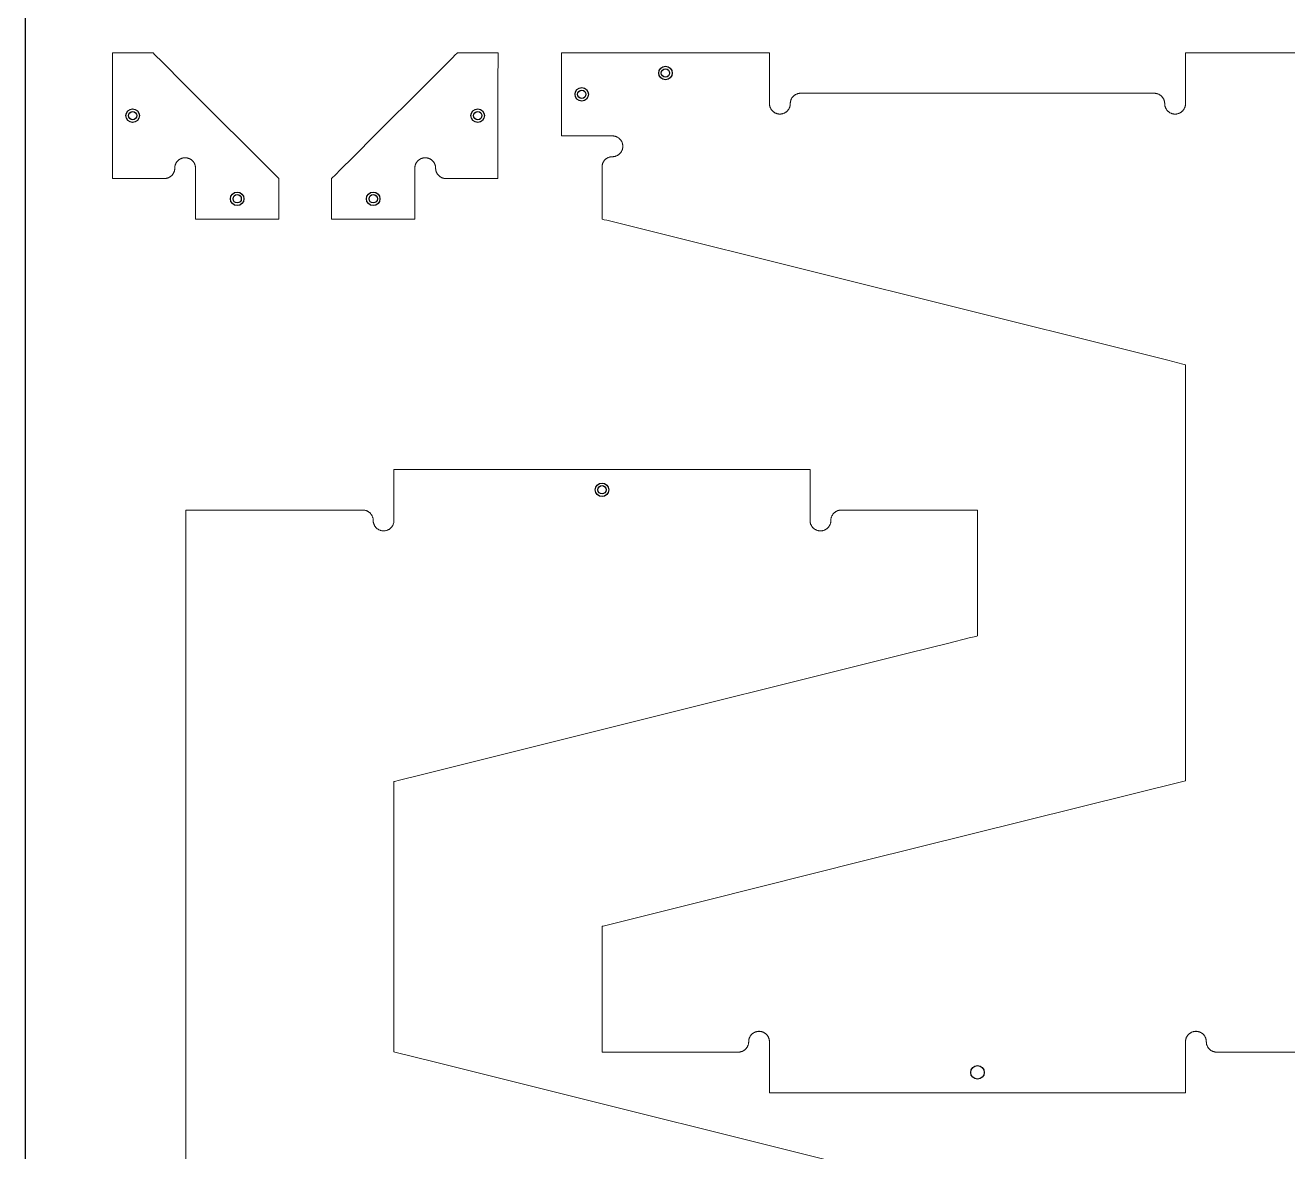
# Model space of a CAD drawing. Header units: inches. Extents: x -48 to 0, y -96 to 0.
# Drawn here: x -48 to -24.11, y -48 to -26.68 of the extents above; entities that cross this region are included whole.
import ezdxf

# ---------------------------------------------------------------- set-up
doc = ezdxf.new("R2010")
doc.units = ezdxf.units.IN
doc.header["$MEASUREMENT"] = 0
for name, color, linetype in [('Holes .25 in. dowel', 3, 'Continuous'), ('Holes no. 8 screw', 3, 'Continuous'), ('Material Border', 250, 'Continuous'), ('Outside Cut', 1, 'Continuous')]:
    doc.layers.add(name, color=color, linetype=linetype)

msp = doc.modelspace()

# ---------------------------------------------------------------- linework, layer by layer
at = {"layer": 'Holes .25 in. dowel'}
for centre in [(-35.883, -27.581), (-37.467, -27.984), (-45.967, -28.388), (-39.436, -28.388), (-43.989, -29.962), (-41.414, -29.962), (-37.084, -35.47), (-29.977, -46.498)]:
    msp.add_circle(centre, 0.128, dxfattribs=at)
at = {"layer": 'Holes no. 8 screw'}
for centre in [(-35.883, -27.581), (-37.467, -27.984), (-45.967, -28.388), (-39.436, -28.388), (-43.989, -29.962), (-41.414, -29.962), (-37.084, -35.47)]:
    msp.add_circle(centre, 0.0787, dxfattribs=at)
at = {"layer": 'Material Border'}
msp.add_lwpolyline([(0, 0), (-48, 0), (-48, -96), (0, -96), (0, 0)], dxfattribs=at)
at = {"layer": 'Outside Cut', "linetype": 'Continuous', "lineweight": 0}
for points in [[(-43.202, -29.579), (-43.202, -30.151), (-43.202, -30.294), (-43.202, -30.33), (-43.202, -30.339), (-43.202, -30.343), (-43.202, -30.345), (-43.202, -30.346), (-43.202, -30.346), (-43.202, -30.346), (-43.202, -30.346), (-43.202, -30.346), (-43.204, -30.346), (-43.241, -30.346), (-43.388, -30.346), (-43.974, -30.346), (-44.561, -30.346), (-44.708, -30.346), (-44.745, -30.346), (-44.763, -30.346), (-44.772, -30.346), (-44.775, -30.346), (-44.776, -30.346), (-44.776, -30.346), (-44.777, -30.346), (-44.777, -30.346), (-44.777, -30.344), (-44.777, -30.308), (-44.777, -30.165), (-44.777, -29.593), (-44.777, -29.584), (-44.777, -29.58), (-44.777, -29.579), (-44.777, -29.579), (-44.777, -29.579), (-44.777, -29.578), (-44.777, -29.578), (-44.777, -29.573), (-44.777, -29.564), (-44.777, -29.546), (-44.777, -29.509), (-44.777, -29.436), (-44.777, -29.399), (-44.777, -29.39), (-44.777, -29.385), (-44.777, -29.383), (-44.777, -29.382), (-44.777, -29.38), (-44.777, -29.375), (-44.777, -29.37), (-44.777, -29.364), (-44.778, -29.359), (-44.779, -29.353), (-44.78, -29.348), (-44.781, -29.342), (-44.782, -29.337), (-44.783, -29.332), (-44.785, -29.326), (-44.786, -29.321), (-44.788, -29.316), (-44.79, -29.31), (-44.792, -29.305), (-44.794, -29.3), (-44.797, -29.295), (-44.799, -29.29), (-44.802, -29.285), (-44.805, -29.28), (-44.808, -29.276), (-44.811, -29.271), (-44.814, -29.267), (-44.817, -29.262), (-44.82, -29.258), (-44.824, -29.254), (-44.827, -29.25), (-44.831, -29.246), (-44.835, -29.242), (-44.839, -29.238), (-44.843, -29.234), (-44.847, -29.231), (-44.851, -29.227), (-44.855, -29.224), (-44.86, -29.221), (-44.864, -29.218), (-44.869, -29.215), (-44.874, -29.212), (-44.879, -29.209), (-44.884, -29.207), (-44.889, -29.204), (-44.894, -29.202), (-44.899, -29.2), (-44.904, -29.198), (-44.909, -29.196), (-44.914, -29.194), (-44.92, -29.192), (-44.925, -29.191), (-44.931, -29.19), (-44.936, -29.188), (-44.941, -29.188), (-44.947, -29.187), (-44.952, -29.186), (-44.958, -29.186), (-44.963, -29.185), (-44.969, -29.185), (-44.974, -29.185), (-44.979, -29.185), (-44.984, -29.185), (-44.989, -29.186), (-44.994, -29.186), (-44.999, -29.187), (-45.004, -29.187), (-45.01, -29.188), (-45.015, -29.189), (-45.02, -29.19), (-45.025, -29.192), (-45.03, -29.193), (-45.036, -29.195), (-45.041, -29.197), (-45.046, -29.199), (-45.051, -29.201), (-45.056, -29.203), (-45.061, -29.206), (-45.066, -29.208), (-45.071, -29.211), (-45.076, -29.214), (-45.081, -29.217), (-45.086, -29.22), (-45.091, -29.224), (-45.095, -29.227), (-45.1, -29.231), (-45.104, -29.235), (-45.108, -29.239), (-45.113, -29.243), (-45.117, -29.247), (-45.121, -29.251), (-45.124, -29.255), (-45.128, -29.26), (-45.132, -29.264), (-45.135, -29.269), (-45.138, -29.274), (-45.141, -29.279), (-45.144, -29.284), (-45.147, -29.289), (-45.149, -29.294), (-45.152, -29.299), (-45.154, -29.304), (-45.156, -29.309), (-45.158, -29.314), (-45.16, -29.319), (-45.162, -29.325), (-45.163, -29.33), (-45.165, -29.335), (-45.166, -29.34), (-45.167, -29.346), (-45.168, -29.351), (-45.169, -29.356), (-45.169, -29.361), (-45.17, -29.366), (-45.17, -29.371), (-45.17, -29.376), (-45.17, -29.381), (-45.17, -29.386), (-45.17, -29.391), (-45.171, -29.396), (-45.171, -29.401), (-45.172, -29.407), (-45.173, -29.412), (-45.173, -29.417), (-45.174, -29.422), (-45.176, -29.427), (-45.177, -29.433), (-45.178, -29.438), (-45.18, -29.443), (-45.182, -29.448), (-45.184, -29.454), (-45.186, -29.459), (-45.188, -29.464), (-45.191, -29.469), (-45.193, -29.474), (-45.196, -29.479), (-45.199, -29.484), (-45.202, -29.489), (-45.205, -29.493), (-45.208, -29.498), (-45.212, -29.503), (-45.216, -29.507), (-45.219, -29.512), (-45.223, -29.516), (-45.227, -29.52), (-45.231, -29.524), (-45.236, -29.528), (-45.24, -29.532), (-45.244, -29.536), (-45.249, -29.539), (-45.254, -29.543), (-45.258, -29.546), (-45.263, -29.549), (-45.268, -29.552), (-45.273, -29.555), (-45.278, -29.557), (-45.283, -29.56), (-45.288, -29.562), (-45.293, -29.564), (-45.299, -29.566), (-45.304, -29.568), (-45.309, -29.57), (-45.314, -29.571), (-45.32, -29.573), (-45.325, -29.574), (-45.33, -29.575), (-45.335, -29.576), (-45.34, -29.577), (-45.346, -29.577), (-45.351, -29.578), (-45.356, -29.578), (-45.361, -29.578), (-45.366, -29.579), (-45.367, -29.579), (-45.367, -29.579), (-45.367, -29.579), (-45.368, -29.579), (-45.37, -29.579), (-45.372, -29.579), (-45.384, -29.579), (-45.407, -29.579), (-45.453, -29.579), (-45.636, -29.579), (-46.003, -29.579), (-46.186, -29.579), (-46.278, -29.579), (-46.324, -29.579), (-46.347, -29.579), (-46.35, -29.579), (-46.351, -29.579), (-46.351, -29.579), (-46.351, -29.579), (-46.351, -29.578), (-46.351, -29.578), (-46.351, -29.576), (-46.351, -29.562), (-46.351, -29.534), (-46.351, -27.759), (-46.351, -27.315), (-46.351, -27.204), (-46.351, -27.197), (-46.351, -27.197), (-46.351, -27.197), (-46.351, -27.197), (-46.35, -27.197), (-46.349, -27.197), (-46.345, -27.197), (-46.336, -27.197), (-46.318, -27.197), (-46.246, -27.197), (-45.96, -27.197), (-45.674, -27.197), (-45.603, -27.197), (-45.585, -27.197), (-45.584, -27.197), (-45.584, -27.197), (-45.583, -27.197), (-45.583, -27.197), (-45.582, -27.198), (-45.58, -27.2), (-45.573, -27.207), (-45.56, -27.221), (-45.532, -27.248), (-45.421, -27.359), (-44.977, -27.803), (-43.202, -29.579)], [(-40.627, -29.579), (-40.627, -29.432), (-40.627, -29.395), (-40.627, -29.386), (-40.627, -29.381), (-40.627, -29.376), (-40.627, -29.371), (-40.626, -29.365), (-40.626, -29.36), (-40.625, -29.354), (-40.624, -29.349), (-40.623, -29.343), (-40.622, -29.338), (-40.621, -29.333), (-40.619, -29.327), (-40.618, -29.322), (-40.616, -29.317), (-40.614, -29.311), (-40.612, -29.306), (-40.61, -29.301), (-40.607, -29.296), (-40.605, -29.291), (-40.602, -29.286), (-40.599, -29.281), (-40.597, -29.277), (-40.594, -29.272), (-40.59, -29.268), (-40.587, -29.263), (-40.584, -29.259), (-40.58, -29.255), (-40.577, -29.25), (-40.573, -29.246), (-40.569, -29.243), (-40.566, -29.239), (-40.562, -29.235), (-40.557, -29.232), (-40.553, -29.228), (-40.549, -29.225), (-40.544, -29.222), (-40.54, -29.218), (-40.535, -29.215), (-40.531, -29.212), (-40.526, -29.21), (-40.521, -29.207), (-40.516, -29.205), (-40.511, -29.202), (-40.506, -29.2), (-40.501, -29.198), (-40.495, -29.196), (-40.49, -29.194), (-40.485, -29.193), (-40.479, -29.191), (-40.474, -29.19), (-40.469, -29.189), (-40.463, -29.188), (-40.458, -29.187), (-40.452, -29.186), (-40.447, -29.186), (-40.441, -29.185), (-40.436, -29.185), (-40.431, -29.185), (-40.426, -29.185), (-40.421, -29.185), (-40.416, -29.185), (-40.41, -29.186), (-40.405, -29.186), (-40.4, -29.187), (-40.395, -29.188), (-40.39, -29.189), (-40.385, -29.19), (-40.379, -29.192), (-40.374, -29.193), (-40.369, -29.195), (-40.364, -29.196), (-40.358, -29.198), (-40.353, -29.201), (-40.348, -29.203), (-40.343, -29.205), (-40.338, -29.208), (-40.333, -29.21), (-40.328, -29.213), (-40.323, -29.216), (-40.318, -29.22), (-40.314, -29.223), (-40.309, -29.226), (-40.305, -29.23), (-40.3, -29.234), (-40.296, -29.238), (-40.292, -29.242), (-40.288, -29.246), (-40.284, -29.25), (-40.28, -29.255), (-40.276, -29.259), (-40.273, -29.264), (-40.269, -29.268), (-40.266, -29.273), (-40.263, -29.278), (-40.26, -29.283), (-40.257, -29.288), (-40.255, -29.293), (-40.252, -29.298), (-40.25, -29.303), (-40.248, -29.308), (-40.246, -29.313), (-40.244, -29.318), (-40.242, -29.324), (-40.24, -29.329), (-40.239, -29.334), (-40.238, -29.339), (-40.237, -29.345), (-40.236, -29.35), (-40.235, -29.355), (-40.234, -29.36), (-40.234, -29.365), (-40.234, -29.37), (-40.233, -29.375), (-40.233, -29.385), (-40.233, -29.39), (-40.233, -29.395), (-40.232, -29.4), (-40.232, -29.406), (-40.231, -29.411), (-40.23, -29.416), (-40.229, -29.421), (-40.228, -29.426), (-40.227, -29.432), (-40.225, -29.437), (-40.224, -29.442), (-40.222, -29.447), (-40.22, -29.452), (-40.218, -29.458), (-40.216, -29.463), (-40.213, -29.468), (-40.211, -29.473), (-40.208, -29.478), (-40.205, -29.483), (-40.202, -29.488), (-40.199, -29.493), (-40.196, -29.497), (-40.192, -29.502), (-40.189, -29.506), (-40.185, -29.511), (-40.181, -29.515), (-40.177, -29.519), (-40.173, -29.523), (-40.169, -29.527), (-40.164, -29.531), (-40.16, -29.535), (-40.155, -29.539), (-40.151, -29.542), (-40.146, -29.545), (-40.141, -29.548), (-40.136, -29.551), (-40.131, -29.554), (-40.126, -29.557), (-40.121, -29.559), (-40.116, -29.562), (-40.111, -29.564), (-40.106, -29.566), (-40.101, -29.568), (-40.095, -29.57), (-40.09, -29.571), (-40.085, -29.573), (-40.08, -29.574), (-40.075, -29.575), (-40.069, -29.576), (-40.064, -29.577), (-40.059, -29.577), (-40.054, -29.578), (-40.049, -29.578), (-40.044, -29.578), (-40.039, -29.579), (-40.037, -29.579), (-40.037, -29.579), (-40.037, -29.579), (-40.036, -29.579), (-40.036, -29.579), (-40.036, -29.579), (-40.036, -29.579), (-40.024, -29.579), (-39.933, -29.579), (-39.75, -29.579), (-39.385, -29.579), (-39.203, -29.579), (-39.111, -29.579), (-39.066, -29.579), (-39.06, -29.579), (-39.057, -29.579), (-39.057, -29.579), (-39.057, -29.579), (-39.057, -29.578), (-39.057, -29.576), (-39.057, -29.573), (-39.057, -29.545), (-39.057, -29.49), (-39.053, -27.714), (-39.052, -27.271), (-39.052, -27.215), (-39.052, -27.201), (-39.052, -27.198), (-39.052, -27.197), (-39.052, -27.197), (-39.052, -27.197), (-39.052, -27.197), (-39.053, -27.197), (-39.055, -27.197), (-39.064, -27.197), (-39.1, -27.197), (-39.171, -27.197), (-39.457, -27.197), (-39.744, -27.197), (-39.815, -27.197), (-39.82, -27.197), (-39.82, -27.197), (-39.821, -27.198), (-39.822, -27.199), (-39.826, -27.203), (-39.833, -27.21), (-39.861, -27.237), (-39.916, -27.293), (-40.027, -27.404), (-40.471, -27.848), (-41.359, -28.735), (-41.802, -29.179), (-42.024, -29.401), (-42.135, -29.512), (-42.191, -29.568), (-42.198, -29.574), (-42.201, -29.578), (-42.202, -29.578), (-42.202, -29.579), (-42.202, -29.579), (-42.202, -29.579), (-42.202, -29.58), (-42.202, -29.584), (-42.202, -29.593), (-42.202, -30.165), (-42.202, -30.308), (-42.202, -30.344), (-42.202, -30.346), (-42.202, -30.346), (-42.201, -30.346), (-42.201, -30.346), (-42.2, -30.346), (-42.197, -30.346), (-42.188, -30.346), (-42.17, -30.346), (-42.133, -30.346), (-41.987, -30.346), (-41.4, -30.346), (-40.813, -30.346), (-40.666, -30.346), (-40.629, -30.346), (-40.627, -30.346), (-40.627, -30.346), (-40.627, -30.346), (-40.627, -30.346), (-40.627, -30.346), (-40.627, -30.345), (-40.627, -30.343), (-40.627, -30.339), (-40.627, -30.33), (-40.627, -30.294), (-40.627, -30.151), (-40.627, -29.579)]]:
    msp.add_lwpolyline(points, close=True, dxfattribs=at)
for points in [[(-21.824, -46.114), (-24.974, -46.114), (-25.367, -46.114), (-25.417, -46.114), (-25.441, -46.114), (-25.447, -46.114), (-25.449, -46.114), (-25.45, -46.114), (-25.45, -46.114), (-25.45, -46.114), (-25.45, -46.114), (-25.454, -46.114), (-25.461, -46.114), (-25.469, -46.113), (-25.477, -46.112), (-25.484, -46.111), (-25.492, -46.109), (-25.5, -46.108), (-25.507, -46.105), (-25.515, -46.103), (-25.523, -46.1), (-25.53, -46.097), (-25.538, -46.093), (-25.545, -46.089), (-25.552, -46.085), (-25.56, -46.081), (-25.566, -46.076), (-25.573, -46.07), (-25.58, -46.065), (-25.586, -46.059), (-25.592, -46.053), (-25.598, -46.047), (-25.603, -46.04), (-25.609, -46.033), (-25.613, -46.027), (-25.618, -46.019), (-25.622, -46.012), (-25.626, -46.005), (-25.63, -45.997), (-25.633, -45.99), (-25.636, -45.982), (-25.638, -45.974), (-25.64, -45.967), (-25.642, -45.959), (-25.644, -45.951), (-25.645, -45.944), (-25.646, -45.936), (-25.646, -45.928), (-25.647, -45.921), (-25.647, -45.914), (-25.647, -45.906), (-25.647, -45.899), (-25.648, -45.891), (-25.649, -45.884), (-25.651, -45.876), (-25.653, -45.868), (-25.655, -45.86), (-25.657, -45.853), (-25.66, -45.845), (-25.663, -45.837), (-25.667, -45.83), (-25.671, -45.823), (-25.675, -45.815), (-25.68, -45.808), (-25.684, -45.801), (-25.69, -45.794), (-25.695, -45.788), (-25.701, -45.781), (-25.707, -45.775), (-25.713, -45.77), (-25.72, -45.764), (-25.726, -45.759), (-25.733, -45.754), (-25.74, -45.749), (-25.748, -45.745), (-25.755, -45.741), (-25.763, -45.738), (-25.77, -45.734), (-25.778, -45.732), (-25.786, -45.729), (-25.793, -45.727), (-25.801, -45.725), (-25.809, -45.723), (-25.816, -45.722), (-25.824, -45.721), (-25.831, -45.721), (-25.839, -45.72), (-25.843, -45.72), (-25.846, -45.72), (-25.854, -45.721), (-25.862, -45.721), (-25.87, -45.722), (-25.878, -45.723), (-25.886, -45.725), (-25.894, -45.727), (-25.902, -45.729), (-25.91, -45.732), (-25.918, -45.735), (-25.925, -45.738), (-25.933, -45.742), (-25.94, -45.746), (-25.947, -45.75), (-25.954, -45.754), (-25.96, -45.759), (-25.967, -45.764), (-25.973, -45.769), (-25.979, -45.774), (-25.984, -45.78), (-25.99, -45.786), (-25.995, -45.792), (-26, -45.798), (-26.005, -45.805), (-26.009, -45.811), (-26.014, -45.818), (-26.018, -45.825), (-26.021, -45.833), (-26.025, -45.84), (-26.028, -45.848), (-26.03, -45.856), (-26.033, -45.864), (-26.035, -45.871), (-26.037, -45.879), (-26.038, -45.887), (-26.039, -45.895), (-26.04, -45.903), (-26.04, -45.911), (-26.04, -45.915), (-26.04, -45.917), (-26.04, -45.919), (-26.04, -45.926), (-26.04, -45.939), (-26.04, -45.993), (-26.04, -46.102), (-26.04, -46.108), (-26.04, -46.112), (-26.04, -46.113), (-26.04, -46.114), (-26.04, -46.114), (-26.04, -46.115), (-26.04, -46.118), (-26.04, -46.171), (-26.04, -46.276), (-26.04, -46.487), (-26.04, -46.698), (-26.04, -46.803), (-26.04, -46.856), (-26.04, -46.869), (-26.04, -46.876), (-26.04, -46.879), (-26.04, -46.881), (-26.04, -46.881), (-26.04, -46.882), (-26.04, -46.882), (-26.04, -46.882), (-26.04, -46.882), (-26.049, -46.882), (-26.319, -46.882), (-30.646, -46.882), (-32.809, -46.882), (-33.89, -46.882), (-33.907, -46.882), (-33.911, -46.882), (-33.914, -46.882), (-33.914, -46.882), (-33.914, -46.882), (-33.914, -46.882), (-33.914, -46.881), (-33.914, -46.877), (-33.914, -46.871), (-33.914, -46.858), (-33.914, -46.831), (-33.914, -46.779), (-33.914, -46.357), (-33.914, -46.146), (-33.914, -46.12), (-33.914, -46.116), (-33.914, -46.115), (-33.914, -46.114), (-33.914, -46.114), (-33.914, -46.114), (-33.914, -46.112), (-33.914, -46.109), (-33.914, -46.095), (-33.914, -46.068), (-33.914, -45.96), (-33.914, -45.933), (-33.914, -45.919), (-33.914, -45.918), (-33.914, -45.916), (-33.914, -45.912), (-33.915, -45.904), (-33.915, -45.896), (-33.917, -45.888), (-33.918, -45.88), (-33.92, -45.872), (-33.922, -45.864), (-33.924, -45.856), (-33.927, -45.848), (-33.93, -45.841), (-33.933, -45.833), (-33.937, -45.826), (-33.941, -45.819), (-33.945, -45.812), (-33.949, -45.805), (-33.954, -45.798), (-33.959, -45.792), (-33.964, -45.786), (-33.97, -45.78), (-33.975, -45.775), (-33.981, -45.769), (-33.988, -45.764), (-33.994, -45.759), (-34.001, -45.754), (-34.007, -45.75), (-34.014, -45.746), (-34.022, -45.742), (-34.029, -45.738), (-34.037, -45.735), (-34.044, -45.732), (-34.052, -45.729), (-34.06, -45.727), (-34.068, -45.725), (-34.076, -45.724), (-34.084, -45.722), (-34.092, -45.721), (-34.1, -45.721), (-34.108, -45.72), (-34.112, -45.72), (-34.115, -45.72), (-34.123, -45.721), (-34.13, -45.721), (-34.138, -45.722), (-34.145, -45.723), (-34.153, -45.725), (-34.161, -45.727), (-34.169, -45.729), (-34.176, -45.731), (-34.184, -45.734), (-34.192, -45.737), (-34.199, -45.741), (-34.206, -45.745), (-34.214, -45.749), (-34.221, -45.754), (-34.228, -45.759), (-34.235, -45.764), (-34.241, -45.769), (-34.247, -45.775), (-34.253, -45.781), (-34.259, -45.787), (-34.265, -45.794), (-34.27, -45.801), (-34.275, -45.808), (-34.279, -45.815), (-34.284, -45.822), (-34.287, -45.83), (-34.291, -45.837), (-34.294, -45.845), (-34.297, -45.852), (-34.3, -45.86), (-34.302, -45.868), (-34.304, -45.875), (-34.305, -45.883), (-34.306, -45.891), (-34.307, -45.898), (-34.308, -45.906), (-34.308, -45.913), (-34.308, -45.921), (-34.308, -45.928), (-34.309, -45.935), (-34.31, -45.943), (-34.311, -45.951), (-34.312, -45.958), (-34.314, -45.966), (-34.316, -45.974), (-34.319, -45.982), (-34.322, -45.989), (-34.325, -45.997), (-34.328, -46.004), (-34.332, -46.012), (-34.336, -46.019), (-34.341, -46.026), (-34.346, -46.033), (-34.351, -46.04), (-34.356, -46.046), (-34.362, -46.053), (-34.368, -46.059), (-34.374, -46.065), (-34.381, -46.07), (-34.388, -46.075), (-34.395, -46.08), (-34.402, -46.085), (-34.409, -46.089), (-34.416, -46.093), (-34.424, -46.097), (-34.432, -46.1), (-34.439, -46.103), (-34.447, -46.105), (-34.455, -46.108), (-34.462, -46.109), (-34.47, -46.111), (-34.478, -46.112), (-34.485, -46.113), (-34.493, -46.114), (-34.5, -46.114), (-34.504, -46.114), (-34.505, -46.114), (-34.505, -46.114), (-34.505, -46.114), (-34.505, -46.114), (-34.506, -46.114), (-34.509, -46.114), (-34.515, -46.114), (-34.537, -46.114), (-34.625, -46.114), (-34.803, -46.114), (-35.157, -46.114), (-36.574, -46.114), (-36.928, -46.114), (-37.016, -46.114), (-37.061, -46.114), (-37.083, -46.114), (-37.083, -46.114), (-37.084, -46.113), (-37.084, -46.112), (-37.084, -46.11), (-37.084, -46.105), (-37.084, -46.094), (-37.084, -45.931), (-37.084, -45.276), (-37.084, -43.968), (-37.084, -43.804), (-37.084, -43.763), (-37.084, -43.743), (-37.084, -43.733), (-37.084, -43.732), (-37.083, -43.732), (-37.082, -43.732), (-37.079, -43.731), (-37.073, -43.73), (-37.062, -43.727), (-37.038, -43.721), (-36.659, -43.626), (-35.142, -43.248), (-32.108, -42.49), (-26.04, -40.976), (-26.04, -40.976), (-26.04, -36.65), (-26.04, -34.487), (-26.04, -33.405), (-26.04, -33.135), (-26.04, -33.118), (-26.04, -33.109), (-26.04, -33.105), (-26.04, -33.103), (-26.04, -33.103), (-26.041, -33.102), (-26.042, -33.102), (-26.089, -33.09), (-26.184, -33.066), (-26.374, -33.019), (-27.132, -32.83), (-33.2, -31.315), (-36.234, -30.558), (-36.992, -30.369), (-37.04, -30.357), (-37.063, -30.351), (-37.075, -30.348), (-37.081, -30.347), (-37.083, -30.347), (-37.083, -30.346), (-37.084, -30.346), (-37.084, -30.346), (-37.084, -30.338), (-37.084, -30.321), (-37.084, -30.287), (-37.084, -30.152), (-37.084, -29.611), (-37.084, -29.476), (-37.084, -29.408), (-37.084, -29.374), (-37.084, -29.366), (-37.084, -29.364), (-37.084, -29.363), (-37.084, -29.362), (-37.084, -29.362), (-37.084, -29.361), (-37.084, -29.357), (-37.083, -29.35), (-37.083, -29.342), (-37.082, -29.335), (-37.08, -29.327), (-37.079, -29.32), (-37.077, -29.312), (-37.075, -29.304), (-37.072, -29.296), (-37.069, -29.289), (-37.066, -29.281), (-37.063, -29.274), (-37.059, -29.266), (-37.054, -29.259), (-37.05, -29.252), (-37.045, -29.245), (-37.04, -29.238), (-37.034, -29.232), (-37.028, -29.225), (-37.022, -29.219), (-37.016, -29.214), (-37.009, -29.208), (-37.003, -29.203), (-36.996, -29.198), (-36.989, -29.194), (-36.981, -29.189), (-36.974, -29.186), (-36.966, -29.182), (-36.959, -29.179), (-36.951, -29.176), (-36.943, -29.174), (-36.936, -29.171), (-36.928, -29.17), (-36.92, -29.168), (-36.913, -29.167), (-36.905, -29.166), (-36.898, -29.166), (-36.89, -29.165), (-36.883, -29.165), (-36.875, -29.165), (-36.868, -29.164), (-36.86, -29.163), (-36.853, -29.162), (-36.845, -29.161), (-36.837, -29.159), (-36.83, -29.157), (-36.822, -29.154), (-36.814, -29.151), (-36.807, -29.148), (-36.799, -29.145), (-36.792, -29.141), (-36.784, -29.137), (-36.777, -29.132), (-36.77, -29.127), (-36.764, -29.122), (-36.757, -29.116), (-36.751, -29.111), (-36.745, -29.105), (-36.739, -29.098), (-36.733, -29.092), (-36.728, -29.085), (-36.723, -29.078), (-36.719, -29.071), (-36.714, -29.064), (-36.711, -29.056), (-36.707, -29.049), (-36.704, -29.041), (-36.701, -29.033), (-36.698, -29.026), (-36.696, -29.018), (-36.694, -29.01), (-36.693, -29.003), (-36.692, -28.995), (-36.691, -28.987), (-36.69, -28.98), (-36.69, -28.973), (-36.69, -28.969), (-36.69, -28.965), (-36.69, -28.957), (-36.691, -28.949), (-36.692, -28.941), (-36.693, -28.933), (-36.695, -28.925), (-36.697, -28.917), (-36.699, -28.909), (-36.702, -28.901), (-36.705, -28.894), (-36.708, -28.886), (-36.711, -28.879), (-36.715, -28.872), (-36.719, -28.865), (-36.724, -28.858), (-36.729, -28.851), (-36.734, -28.845), (-36.739, -28.839), (-36.744, -28.833), (-36.75, -28.827), (-36.756, -28.822), (-36.762, -28.816), (-36.768, -28.811), (-36.775, -28.807), (-36.781, -28.802), (-36.788, -28.798), (-36.795, -28.794), (-36.803, -28.79), (-36.81, -28.787), (-36.818, -28.784), (-36.826, -28.781), (-36.834, -28.779), (-36.841, -28.777), (-36.849, -28.775), (-36.857, -28.774), (-36.865, -28.773), (-36.873, -28.772), (-36.881, -28.772), (-36.885, -28.772), (-36.887, -28.772), (-36.889, -28.772), (-36.902, -28.772), (-36.93, -28.772), (-37.038, -28.772), (-37.065, -28.772), (-37.078, -28.772), (-37.082, -28.772), (-37.083, -28.772), (-37.084, -28.772), (-37.084, -28.772), (-37.084, -28.772), (-37.086, -28.772), (-37.089, -28.772), (-37.115, -28.772), (-37.326, -28.772), (-37.748, -28.772), (-37.801, -28.772), (-37.827, -28.772), (-37.84, -28.772), (-37.847, -28.772), (-37.85, -28.772), (-37.851, -28.772), (-37.851, -28.771), (-37.851, -28.771), (-37.851, -28.77), (-37.851, -28.767), (-37.851, -28.55), (-37.851, -28.118), (-37.851, -27.253), (-37.851, -27.198), (-37.851, -27.197), (-37.847, -27.197), (-37.839, -27.197), (-37.822, -27.197), (-37.788, -27.197), (-37.72, -27.197), (-37.45, -27.197), (-36.909, -27.197), (-35.828, -27.197), (-34.746, -27.197), (-34.205, -27.197), (-33.935, -27.197), (-33.918, -27.197), (-33.916, -27.197), (-33.915, -27.197), (-33.914, -27.197), (-33.914, -27.197), (-33.914, -27.198), (-33.914, -27.199), (-33.914, -27.206), (-33.914, -27.219), (-33.914, -27.245), (-33.914, -27.667), (-33.914, -27.878), (-33.914, -27.931), (-33.914, -27.957), (-33.914, -27.964), (-33.914, -27.964), (-33.914, -27.964), (-33.914, -27.965), (-33.914, -27.965), (-33.914, -27.966), (-33.914, -27.969), (-33.914, -27.996), (-33.914, -28.105), (-33.914, -28.159), (-33.914, -28.162), (-33.914, -28.166), (-33.914, -28.173), (-33.913, -28.181), (-33.912, -28.188), (-33.911, -28.196), (-33.91, -28.204), (-33.908, -28.211), (-33.906, -28.219), (-33.903, -28.227), (-33.9, -28.234), (-33.897, -28.242), (-33.893, -28.249), (-33.89, -28.257), (-33.885, -28.264), (-33.881, -28.271), (-33.876, -28.278), (-33.871, -28.285), (-33.865, -28.291), (-33.859, -28.298), (-33.853, -28.304), (-33.847, -28.31), (-33.84, -28.315), (-33.834, -28.32), (-33.827, -28.325), (-33.82, -28.33), (-33.812, -28.334), (-33.805, -28.338), (-33.797, -28.341), (-33.79, -28.344), (-33.782, -28.347), (-33.774, -28.35), (-33.767, -28.352), (-33.759, -28.354), (-33.751, -28.355), (-33.744, -28.356), (-33.736, -28.357), (-33.729, -28.358), (-33.721, -28.358), (-33.714, -28.358), (-33.706, -28.358), (-33.699, -28.357), (-33.691, -28.356), (-33.684, -28.355), (-33.676, -28.354), (-33.668, -28.352), (-33.661, -28.35), (-33.653, -28.347), (-33.645, -28.344), (-33.638, -28.341), (-33.63, -28.338), (-33.623, -28.334), (-33.615, -28.33), (-33.608, -28.325), (-33.601, -28.32), (-33.594, -28.315), (-33.588, -28.31), (-33.582, -28.304), (-33.576, -28.298), (-33.57, -28.291), (-33.564, -28.285), (-33.559, -28.278), (-33.554, -28.271), (-33.55, -28.264), (-33.545, -28.257), (-33.541, -28.249), (-33.538, -28.242), (-33.535, -28.234), (-33.532, -28.227), (-33.529, -28.219), (-33.527, -28.211), (-33.525, -28.204), (-33.524, -28.196), (-33.522, -28.188), (-33.522, -28.181), (-33.521, -28.173), (-33.521, -28.166), (-33.52, -28.151), (-33.52, -28.143), (-33.519, -28.136), (-33.518, -28.128), (-33.516, -28.121), (-33.515, -28.113), (-33.512, -28.105), (-33.51, -28.097), (-33.507, -28.09), (-33.504, -28.082), (-33.501, -28.075), (-33.497, -28.067), (-33.493, -28.06), (-33.488, -28.053), (-33.483, -28.046), (-33.478, -28.039), (-33.473, -28.032), (-33.467, -28.026), (-33.461, -28.02), (-33.455, -28.014), (-33.448, -28.009), (-33.441, -28.003), (-33.434, -27.998), (-33.427, -27.994), (-33.42, -27.99), (-33.413, -27.986), (-33.405, -27.982), (-33.398, -27.979), (-33.39, -27.976), (-33.382, -27.973), (-33.375, -27.971), (-33.367, -27.969), (-33.359, -27.968), (-33.351, -27.966), (-33.344, -27.965), (-33.336, -27.965), (-33.329, -27.964), (-33.325, -27.964), (-33.324, -27.964), (-33.324, -27.964), (-33.324, -27.964), (-33.32, -27.964), (-33.313, -27.964), (-33.256, -27.964), (-33.026, -27.964), (-32.106, -27.964), (-28.429, -27.964), (-27.51, -27.964), (-27.05, -27.964), (-26.82, -27.964), (-26.705, -27.964), (-26.648, -27.964), (-26.633, -27.964), (-26.632, -27.964), (-26.631, -27.964), (-26.631, -27.964), (-26.631, -27.964), (-26.63, -27.964), (-26.63, -27.964), (-26.622, -27.965), (-26.615, -27.965), (-26.607, -27.966), (-26.6, -27.967), (-26.592, -27.968), (-26.584, -27.97), (-26.576, -27.972), (-26.569, -27.974), (-26.561, -27.977), (-26.553, -27.98), (-26.546, -27.984), (-26.538, -27.987), (-26.531, -27.992), (-26.524, -27.996), (-26.517, -28.001), (-26.51, -28.006), (-26.503, -28.011), (-26.497, -28.017), (-26.491, -28.023), (-26.485, -28.029), (-26.479, -28.035), (-26.474, -28.042), (-26.469, -28.049), (-26.464, -28.056), (-26.46, -28.063), (-26.456, -28.071), (-26.452, -28.078), (-26.449, -28.086), (-26.446, -28.093), (-26.443, -28.101), (-26.441, -28.109), (-26.439, -28.116), (-26.438, -28.124), (-26.436, -28.132), (-26.435, -28.139), (-26.435, -28.147), (-26.434, -28.154), (-26.434, -28.162), (-26.434, -28.169), (-26.433, -28.177), (-26.433, -28.184), (-26.432, -28.192), (-26.43, -28.199), (-26.429, -28.207), (-26.427, -28.215), (-26.424, -28.223), (-26.422, -28.23), (-26.418, -28.238), (-26.415, -28.245), (-26.411, -28.253), (-26.407, -28.26), (-26.403, -28.267), (-26.398, -28.274), (-26.393, -28.281), (-26.388, -28.288), (-26.382, -28.294), (-26.376, -28.301), (-26.37, -28.307), (-26.364, -28.312), (-26.357, -28.317), (-26.35, -28.323), (-26.343, -28.327), (-26.336, -28.332), (-26.328, -28.336), (-26.321, -28.339), (-26.313, -28.343), (-26.306, -28.346), (-26.298, -28.348), (-26.29, -28.351), (-26.283, -28.353), (-26.275, -28.354), (-26.267, -28.356), (-26.26, -28.357), (-26.252, -28.358), (-26.245, -28.358), (-26.237, -28.358), (-26.229, -28.358), (-26.221, -28.357), (-26.213, -28.357), (-26.205, -28.356), (-26.197, -28.354), (-26.189, -28.352), (-26.182, -28.35), (-26.174, -28.348), (-26.166, -28.345), (-26.158, -28.342), (-26.151, -28.338), (-26.144, -28.335), (-26.137, -28.33), (-26.13, -28.326), (-26.123, -28.322), (-26.116, -28.317), (-26.11, -28.312), (-26.104, -28.306), (-26.098, -28.301), (-26.093, -28.295), (-26.088, -28.289), (-26.082, -28.283), (-26.078, -28.277), (-26.073, -28.27), (-26.069, -28.263), (-26.065, -28.256), (-26.061, -28.249), (-26.057, -28.241), (-26.054, -28.234), (-26.051, -28.226), (-26.049, -28.218), (-26.046, -28.21), (-26.045, -28.202), (-26.043, -28.194), (-26.042, -28.186), (-26.041, -28.178), (-26.041, -28.17), (-26.04, -28.162), (-26.04, -28.16), (-26.04, -28.159), (-26.04, -28.155), (-26.04, -28.149), (-26.04, -28.122), (-26.04, -28.013), (-26.04, -27.986), (-26.04, -27.973), (-26.04, -27.966), (-26.04, -27.964), (-26.04, -27.958), (-26.04, -27.945), (-26.04, -27.734), (-26.04, -27.312), (-26.04, -27.207), (-26.04, -27.2), (-26.04, -27.198), (-26.04, -27.197), (-26.04, -27.197), (-26.04, -27.197), (-26.04, -27.197), (-26.04, -27.197), (-26.04, -27.197), (-25.967, -27.197), (-25.676, -27.197), (-25.095, -27.197), (-23.932, -27.197)], [(-44.958, -49.783), (-44.958, -41.196), (-44.958, -36.902), (-44.958, -36.365), (-44.958, -36.097), (-44.958, -35.963), (-44.958, -35.896), (-44.958, -35.862), (-44.958, -35.854), (-44.958, -35.854), (-44.957, -35.854), (-44.957, -35.854), (-44.957, -35.854), (-44.956, -35.854), (-44.952, -35.854), (-44.719, -35.854), (-44.252, -35.854), (-42.385, -35.854), (-41.919, -35.854), (-41.685, -35.854), (-41.627, -35.854), (-41.612, -35.854), (-41.612, -35.854), (-41.611, -35.854), (-41.611, -35.854), (-41.611, -35.854), (-41.611, -35.854), (-41.611, -35.854), (-41.61, -35.854), (-41.608, -35.854), (-41.601, -35.854), (-41.593, -35.855), (-41.586, -35.855), (-41.578, -35.857), (-41.57, -35.858), (-41.562, -35.86), (-41.554, -35.862), (-41.547, -35.865), (-41.539, -35.868), (-41.531, -35.871), (-41.524, -35.874), (-41.516, -35.878), (-41.509, -35.883), (-41.501, -35.887), (-41.494, -35.892), (-41.487, -35.897), (-41.481, -35.903), (-41.474, -35.909), (-41.468, -35.915), (-41.463, -35.922), (-41.457, -35.928), (-41.452, -35.935), (-41.447, -35.942), (-41.442, -35.949), (-41.438, -35.957), (-41.434, -35.964), (-41.431, -35.972), (-41.427, -35.98), (-41.425, -35.988), (-41.422, -35.995), (-41.42, -36.003), (-41.418, -36.011), (-41.417, -36.019), (-41.416, -36.027), (-41.415, -36.034), (-41.415, -36.042), (-41.414, -36.049), (-41.414, -36.057), (-41.414, -36.064), (-41.413, -36.072), (-41.412, -36.08), (-41.411, -36.088), (-41.409, -36.095), (-41.407, -36.103), (-41.405, -36.111), (-41.402, -36.119), (-41.399, -36.127), (-41.396, -36.134), (-41.392, -36.142), (-41.388, -36.149), (-41.383, -36.157), (-41.379, -36.164), (-41.373, -36.171), (-41.368, -36.177), (-41.362, -36.184), (-41.356, -36.19), (-41.35, -36.196), (-41.343, -36.202), (-41.337, -36.207), (-41.33, -36.212), (-41.322, -36.217), (-41.315, -36.222), (-41.308, -36.226), (-41.3, -36.229), (-41.292, -36.233), (-41.285, -36.236), (-41.277, -36.238), (-41.269, -36.241), (-41.261, -36.243), (-41.253, -36.244), (-41.246, -36.245), (-41.238, -36.246), (-41.23, -36.247), (-41.223, -36.247), (-41.215, -36.247), (-41.208, -36.247), (-41.2, -36.247), (-41.192, -36.246), (-41.185, -36.245), (-41.177, -36.243), (-41.169, -36.241), (-41.161, -36.239), (-41.153, -36.237), (-41.146, -36.234), (-41.138, -36.231), (-41.13, -36.227), (-41.123, -36.223), (-41.115, -36.219), (-41.108, -36.214), (-41.101, -36.209), (-41.094, -36.204), (-41.088, -36.198), (-41.081, -36.193), (-41.075, -36.186), (-41.069, -36.18), (-41.064, -36.173), (-41.058, -36.166), (-41.053, -36.159), (-41.049, -36.152), (-41.045, -36.145), (-41.041, -36.137), (-41.037, -36.13), (-41.034, -36.122), (-41.031, -36.114), (-41.029, -36.106), (-41.027, -36.098), (-41.025, -36.091), (-41.023, -36.083), (-41.022, -36.075), (-41.021, -36.067), (-41.021, -36.06), (-41.021, -36.052), (-41.021, -36.049), (-41.021, -36.045), (-41.021, -35.99), (-41.021, -35.881), (-41.021, -35.867), (-41.021, -35.86), (-41.021, -35.857), (-41.021, -35.855), (-41.021, -35.854), (-41.021, -35.854), (-41.021, -35.853), (-41.021, -35.851), (-41.021, -35.744), (-41.021, -35.53), (-41.021, -35.102), (-41.021, -35.088), (-41.021, -35.087), (-41.021, -35.086), (-41.021, -35.086), (-41.021, -35.086), (-41.019, -35.086), (-41.011, -35.086), (-40.977, -35.086), (-40.908, -35.086), (-40.633, -35.086), (-40.084, -35.086), (-38.986, -35.086), (-36.79, -35.086), (-34.594, -35.086), (-33.496, -35.086), (-33.221, -35.086), (-33.153, -35.086), (-33.148, -35.086), (-33.147, -35.086), (-33.147, -35.086), (-33.147, -35.086), (-33.147, -35.086), (-33.147, -35.087), (-33.147, -35.089), (-33.147, -35.092), (-33.147, -35.106), (-33.147, -35.159), (-33.147, -35.587), (-33.147, -35.801), (-33.147, -35.828), (-33.147, -35.842), (-33.147, -35.848), (-33.147, -35.852), (-33.147, -35.853), (-33.147, -35.854), (-33.147, -35.854), (-33.147, -35.854), (-33.147, -35.868), (-33.147, -35.895), (-33.147, -36.005), (-33.147, -36.032), (-33.147, -36.046), (-33.147, -36.05), (-33.147, -36.052), (-33.147, -36.054), (-33.146, -36.062), (-33.146, -36.07), (-33.145, -36.078), (-33.143, -36.086), (-33.142, -36.094), (-33.14, -36.102), (-33.137, -36.11), (-33.135, -36.118), (-33.132, -36.126), (-33.128, -36.133), (-33.125, -36.141), (-33.121, -36.148), (-33.116, -36.155), (-33.112, -36.162), (-33.107, -36.169), (-33.102, -36.175), (-33.097, -36.182), (-33.091, -36.187), (-33.085, -36.193), (-33.08, -36.199), (-33.073, -36.204), (-33.067, -36.209), (-33.06, -36.214), (-33.053, -36.218), (-33.046, -36.222), (-33.039, -36.226), (-33.031, -36.23), (-33.023, -36.233), (-33.016, -36.236), (-33.008, -36.239), (-33, -36.241), (-32.992, -36.243), (-32.984, -36.245), (-32.975, -36.246), (-32.967, -36.247), (-32.959, -36.247), (-32.951, -36.247), (-32.944, -36.247), (-32.936, -36.247), (-32.928, -36.246), (-32.921, -36.245), (-32.913, -36.244), (-32.905, -36.242), (-32.897, -36.24), (-32.889, -36.238), (-32.882, -36.235), (-32.874, -36.232), (-32.866, -36.229), (-32.859, -36.225), (-32.851, -36.221), (-32.844, -36.216), (-32.837, -36.212), (-32.83, -36.207), (-32.823, -36.201), (-32.816, -36.195), (-32.81, -36.189), (-32.804, -36.183), (-32.798, -36.177), (-32.793, -36.17), (-32.788, -36.163), (-32.783, -36.156), (-32.779, -36.148), (-32.775, -36.141), (-32.771, -36.133), (-32.768, -36.125), (-32.765, -36.118), (-32.762, -36.11), (-32.76, -36.102), (-32.758, -36.094), (-32.756, -36.086), (-32.755, -36.079), (-32.754, -36.071), (-32.753, -36.063), (-32.753, -36.056), (-32.753, -36.048), (-32.753, -36.041), (-32.752, -36.033), (-32.751, -36.026), (-32.75, -36.018), (-32.749, -36.01), (-32.747, -36.002), (-32.745, -35.994), (-32.742, -35.987), (-32.739, -35.979), (-32.736, -35.971), (-32.733, -35.963), (-32.729, -35.956), (-32.724, -35.948), (-32.72, -35.941), (-32.715, -35.934), (-32.71, -35.927), (-32.704, -35.921), (-32.698, -35.914), (-32.692, -35.908), (-32.685, -35.902), (-32.679, -35.897), (-32.672, -35.891), (-32.665, -35.887), (-32.658, -35.882), (-32.65, -35.878), (-32.643, -35.874), (-32.635, -35.87), (-32.627, -35.867), (-32.62, -35.864), (-32.612, -35.862), (-32.604, -35.86), (-32.596, -35.858), (-32.588, -35.856), (-32.58, -35.855), (-32.573, -35.854), (-32.565, -35.854), (-32.558, -35.854), (-32.557, -35.854), (-32.556, -35.854), (-32.556, -35.854), (-32.556, -35.854), (-32.556, -35.854), (-32.556, -35.854), (-32.555, -35.854), (-32.554, -35.854), (-32.531, -35.854), (-32.486, -35.854), (-31.767, -35.854), (-30.329, -35.854), (-30.149, -35.854), (-30.059, -35.854), (-30.014, -35.854), (-29.991, -35.854), (-29.98, -35.854), (-29.977, -35.854), (-29.977, -35.856), (-29.977, -35.861), (-29.977, -36.194), (-29.977, -36.858), (-29.977, -38.187), (-29.977, -38.228), (-29.977, -38.233), (-29.977, -38.235), (-29.977, -38.235), (-29.977, -38.236), (-29.977, -38.236), (-29.978, -38.236), (-29.979, -38.236), (-29.991, -38.239), (-30.039, -38.251), (-30.136, -38.275), (-30.521, -38.371), (-31.291, -38.563), (-32.831, -38.948), (-35.911, -39.716), (-38.991, -40.485), (-40.531, -40.869), (-40.916, -40.965), (-41.012, -40.989), (-41.018, -40.991), (-41.02, -40.991), (-41.021, -40.992), (-41.021, -40.992), (-41.021, -40.993), (-41.021, -40.999), (-41.021, -41.01), (-41.021, -41.032), (-41.021, -41.122), (-41.021, -41.478), (-41.021, -44.334), (-41.021, -45.761), (-41.021, -45.94), (-41.021, -46.029), (-41.021, -46.073), (-41.021, -46.096), (-41.021, -46.107), (-41.021, -46.11), (-41.02, -46.11), (-41.02, -46.11), (-41.019, -46.11), (-41.018, -46.11), (-41.015, -46.111), (-41.003, -46.114), (-40.233, -46.306), (-38.693, -46.691), (-32.532, -48.228)]]:
    msp.add_lwpolyline(points, dxfattribs=at)

doc.saveas('drawing.dxf')
